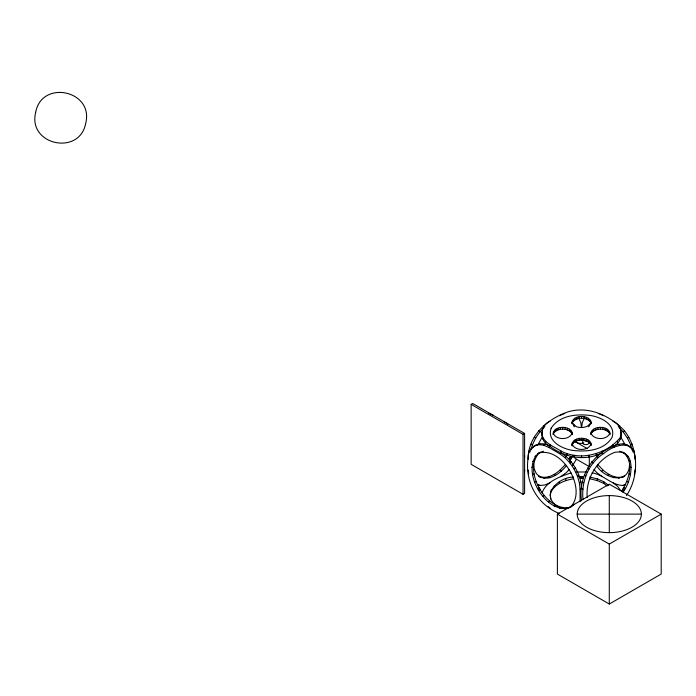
<?xml version="1.0" encoding="UTF-8"?>
<svg xmlns="http://www.w3.org/2000/svg" width="696" height="696" viewBox="0 0 696 696"><rect width="100%" height="100%" fill="white"/><g stroke="black" fill="none" stroke-linecap="round" stroke-linejoin="round"><path stroke-width="1.04" d="M626.487 495.535C639.215 476.795 638.58 449.033 624.66 431.041C610.444 415.66 587.903 405.168 567.005 412.189C547.421 419.209 528.708 435.365 528.16 457.568C524.471 481.223 536.981 504.722 559.488 513.544M581.552 500.807C578.019 477.917 591.304 454.923 612.889 446.536C623.955 441.864 623.955 425.735 612.889 421.063M583.039 499.589C581.047 482.006 588.329 463.179 603.615 453.601C614.255 444.44 635.17 438.21 634.952 459.273M621.406 491.385C628.401 480.718 634.874 462.927 623.799 452.887M622.885 492.237C632.081 481.319 638.136 448.407 614.751 452.33C597.255 458.986 585.345 478.935 587.25 497.457M528.16 459.273C526.672 447.354 540.644 439.28 550.223 446.536C564.865 457.559 585.493 461.657 602.136 452.748L603.615 453.601M569.119 507.941C545.342 514.222 520.025 470.244 538.382 453.218C562.307 445.832 587.737 489.749 570.407 507.193M569.633 507.384C546.369 511.917 522.296 470.209 539.313 452.887M581.673 427.492L582.256 422.707L584.309 418.157M629.506 464.554C629.01 485.338 604.58 478.552 597.055 466.172M634.361 474.768L634.952 469.974M534.189 445.953L538.452 444.64L543.419 445.127L548.744 447.397L550.223 446.536C539.156 441.864 539.156 425.735 550.223 421.063M541.697 434.661L542.497 431.181M553.564 431.537L553.242 434.661C552.685 424.891 572.678 424.891 572.121 434.661L571.799 431.537M542.097 492.855C546.099 481.319 560.28 476.525 571.016 472.88M573.408 477.056C558.07 477.152 539.243 495.891 558.479 506.818M550.266 495.569L551.162 489.897M572.443 420.636L572.121 423.76C571.555 413.99 591.557 413.99 590.991 423.76L590.669 420.636M572.121 432.947C569.902 440.411 555.452 440.411 553.242 432.947M572.443 442.43L572.121 445.553C571.555 435.792 591.557 435.792 590.991 445.553L590.669 442.43M590.991 422.046L588.842 426.779M591.313 431.537L590.991 434.661C590.434 424.891 610.427 424.891 609.87 434.661L609.548 431.537M590.991 443.839C588.781 451.312 574.331 451.312 572.121 443.839M609.87 432.947C607.66 440.411 593.21 440.411 590.991 432.947M620.414 439.002L621.406 432.947M530.935 449.886C533.084 441.334 537.834 433.495 544.194 427.405M537.608 445.266L542.262 437.062M570.598 459.795L569.119 458.934L570.407 456.707L571.894 457.559M569.493 461.413L572.738 455.784M576.445 459.23L572.486 465.607M553.564 433.243C557.574 427.744 567.788 427.744 571.799 433.243M572.443 422.35C576.445 416.843 586.667 416.843 590.669 422.35M572.443 444.144C576.445 438.645 586.667 438.645 590.669 444.144M591.313 433.243C595.324 427.744 605.537 427.744 609.548 433.243M551.162 491.611C555.617 483.607 564.9 480.344 573.408 478.761M541.697 432.947C542.593 442.96 553.816 446.362 560.976 451.034C567.301 454.418 574.426 455.793 581.552 455.95C596.089 455.532 611.462 448.833 620.414 437.297M566.057 466.172C559.723 473.863 548.344 482.18 538.382 476.029C548.7 480.588 558.94 472.088 565.239 464.615M569.137 469.626L566.3 472.627L560.976 476.508M535.676 445.101L530.918 448.99M591.217 422.916L588.242 425.674L589.73 424.821C584.866 428.753 574.252 428.927 572.121 422.046M571.894 506.34L574.122 504.269M471.14 404.385L472.697 403.489L524.601 433.46L524.601 493.394L523.044 494.299L471.14 464.328L471.14 404.385L523.044 434.356L524.601 433.46M538.452 444.64L539.939 443.778M543.419 445.127L544.898 444.274M537.825 453.74L540.601 452.139L539.87 452.365M534.85 456.498L536.338 455.645M532.631 461.413L534.11 460.561M531.866 467.625L533.353 466.764M548.744 447.397L559.488 453.601L560.976 452.748L560.976 451.034M532.631 474.707L534.11 473.854M559.488 453.601L564.821 457.49L566.3 456.628C575.044 464.85 581.082 476.282 581.552 488.392L583.039 489.245M618.213 426.657L619.692 425.804M534.85 482.189L536.338 481.336M564.821 457.49L569.78 462.727L571.268 461.866M618.918 427.405L623.172 431.903L624.66 431.041M569.85 462.823L571.329 461.97M537.825 488.383L539.313 487.531M538.382 489.549L539.87 488.696M569.78 462.727L574.043 468.965L575.531 468.103M623.172 431.903L627.435 438.141L628.923 437.279M539.113 490.619L540.601 489.758M580.072 501.659L580.072 489.245L579.368 482.693L577.315 475.777L578.802 474.916M632.473 450.877L630.707 444.944L632.194 444.091M542.993 496.292L544.481 495.439M579.368 482.693L580.856 481.832M632.76 451.869L634.247 451.008M548.361 501.955L549.84 501.103M601.753 471.131L603.232 470.278C609 475.168 617.195 479.675 624.721 476.029L623.242 476.89M580.072 489.245L581.552 488.392M554.12 506.157L555.599 505.305M607.512 475.333L608.991 474.472M559.871 508.602L561.359 507.749M613.272 477.778L614.751 476.925M565.239 509.141L566.727 508.28M618.631 478.309L620.119 477.456M557.383 514.118L609.287 484.146L661.2 514.118L661.2 574.061L609.287 604.032L557.383 574.061L557.383 514.118L609.287 544.089L661.2 514.118M622.511 477.117L623.999 476.255M592.096 472.88C603.458 474.515 611.497 485.312 623.172 485.469L624.66 484.616M559.488 415.712L564.821 413.45M612.889 444.822L612.889 446.536C617.752 443.761 624.034 442.604 628.923 445.953M550.223 482.72L544.898 484.982L539.939 485.469L537.382 484.686M541.566 451.843L543.506 451.243M623.172 485.469L625.73 484.686M570.598 507.088L571.329 506.862M586.754 440.838A3.149 1.818 0 0 1 582.796 439.672L582.343 439.585A6.029 3.48 0 0 1 579.22 439.585M583.796 442.96L582.343 443.308A6.029 3.48 0 0 1 574.957 440.846M576.175 471.992L586.85 471.992M578.306 476.682L582.848 476.534L582.848 478.239L580.264 478.239L580.264 476.534M577.202 514.118L641.381 514.118A32.094 18.531 0 0 1 593.244 530.169A32.094 18.531 0 0 1 593.244 498.075A32.094 18.531 0 0 1 641.381 514.118M589.695 477.056L597.29 478.865L603.806 481.754L608.8 485.512M589.695 478.761L597.29 480.579L603.806 483.468L607.138 485.973M619.605 451.243L621.545 451.843M623.242 452.365L622.511 452.139L625.286 453.74M598.29 413.45L603.615 415.712M559.306 507.445L561.167 508.263M623.172 443.778L624.66 444.64M632.194 448.99L627.435 445.101M618.213 444.274L619.692 445.127M612.889 446.536L614.368 447.397M626.774 455.645L628.262 456.498M629.001 460.561L630.48 461.413M629.758 466.764L631.237 467.625M574.809 441.421L587.476 448.737M629.001 473.854L630.48 474.707M543.419 425.804L544.898 426.657M596.811 456.628L598.29 457.49M626.774 481.336L628.262 482.189M538.452 431.041L539.939 431.903M591.844 461.866L593.331 462.727M538.382 431.137L539.87 431.999M591.783 461.97L593.262 462.823M589.303 466.616L575.218 458.481L573.434 455.915M623.799 487.531L625.286 488.383M534.189 437.279L535.676 438.141M569.85 457.872L571.329 458.725M587.581 468.103L589.068 468.965M623.242 488.696L624.721 489.549M622.511 489.758L623.999 490.619M530.918 444.091L532.405 444.944M584.309 474.916L585.797 475.777M528.864 451.008L530.343 451.869M582.256 481.832L583.744 482.693M559.871 470.278L561.359 471.131M554.12 474.472L555.599 475.333M548.361 476.925L549.84 477.778M542.993 477.456L544.481 478.309M539.113 476.255L540.601 477.117M538.452 484.616L539.939 485.469M602.136 476.508L596.811 472.627L593.975 469.626M560.976 452.748L566.3 456.628M612.889 482.72L617.509 486.2L620.414 490.245M547.909 506.453L550.223 508.193M571.894 422.916L574.87 425.674L573.382 424.821L574.27 426.779M539.87 476.89L536.338 473.611L534.11 468.695L533.475 463.519M597.873 464.615L603.232 470.278M620.293 436.253L625.504 445.266M627.435 438.141L630.707 444.944M574.043 468.965L577.315 475.777M578.802 418.157L580.856 422.707L581.438 427.492M582.639 442.926L582.796 443.395A3.149 1.818 0 0 0 586.754 444.561A3.149 1.818 0 0 0 588.781 442.273M620.414 430.311L621.406 434.661M550.71 499.032L550.266 493.855M528.16 469.974L528.629 473.811M617.509 441.342L617.509 443.056M609.287 495.595L609.287 532.649M609.287 544.089L609.287 604.032M608.608 430.215L608.608 431.929M607.103 429.093L607.103 430.807M605.155 428.223L605.155 429.937M603.806 481.754L603.806 483.468M602.875 427.683L602.875 429.389M602.136 451.034L602.136 452.748M600.43 427.492L600.43 429.206M597.986 427.683L597.986 429.389M597.838 454.201L597.838 456.341M597.29 478.865L597.29 480.579M596.107 453.705L596.107 455.419M595.715 428.223L595.715 429.937M593.758 429.093L593.758 430.807M592.261 430.215L592.261 431.929M589.73 419.323L589.73 421.036M589.73 441.116L589.73 442.83M589.303 455.915L589.303 465.546M589.086 455.384L589.086 457.089M588.973 455.393L588.973 457.107M588.233 418.192L588.233 419.905M588.233 439.985L588.233 441.699M586.276 417.322L586.276 419.035M586.276 439.124L586.276 440.838M583.996 416.782L583.996 418.496M583.996 438.576L583.996 440.29M582.735 439.489L582.735 443.213M581.552 416.6L581.552 418.305M581.552 438.393L581.552 440.107M581.552 455.95L581.552 457.663M581.552 476.429L581.552 478.143M579.115 416.782L579.115 418.496M579.115 438.576L579.115 440.29M576.836 417.322L576.836 419.035M576.836 439.124L576.836 440.838M574.879 418.192L574.879 419.905M574.879 439.985L574.879 441.699M574.026 455.384L574.026 457.089M573.382 419.323L573.382 421.036M573.382 441.116L573.382 442.83M572.251 443.926L572.251 445.979M570.851 430.215L570.851 431.929M569.354 429.093L569.354 430.807M567.397 428.223L567.397 429.937M567.005 453.705L567.005 455.419M565.822 478.865L565.822 480.579M565.117 427.683L565.117 429.389M562.681 427.492L562.681 429.206M560.237 427.683L560.237 429.389M559.306 481.754L559.306 483.468M557.957 428.223L557.957 429.937M556 429.093L556 430.807M554.503 430.215L554.503 431.929M554.312 485.512L554.312 487.226M550.223 444.822L550.223 446.536M545.603 441.342L545.603 443.056M542.689 437.297L542.689 439.002M523.044 434.356L523.044 494.299M504.026 421.576A29.102 16.8 60 0 1 507.854 424.203M524.549 455.419A29.102 16.8 60 0 1 524.601 457.22M488.81 413.363A29.102 16.8 60 0 1 493.273 415.373M524.601 469.635A29.102 16.8 60 0 1 524.523 471.653M35.679 112.291C27.422 145.046 79.692 156.235 85.721 123.236C93.986 90.489 41.717 79.292 35.679 112.291M551.162 428.24C546.482 441.412 562.751 449.155 573.408 450.486C586.954 452.087 604.067 450.277 611.949 437.645C616.63 424.473 600.352 416.73 589.695 415.399C576.158 413.798 559.045 415.608 551.162 428.24"/></g></svg>
